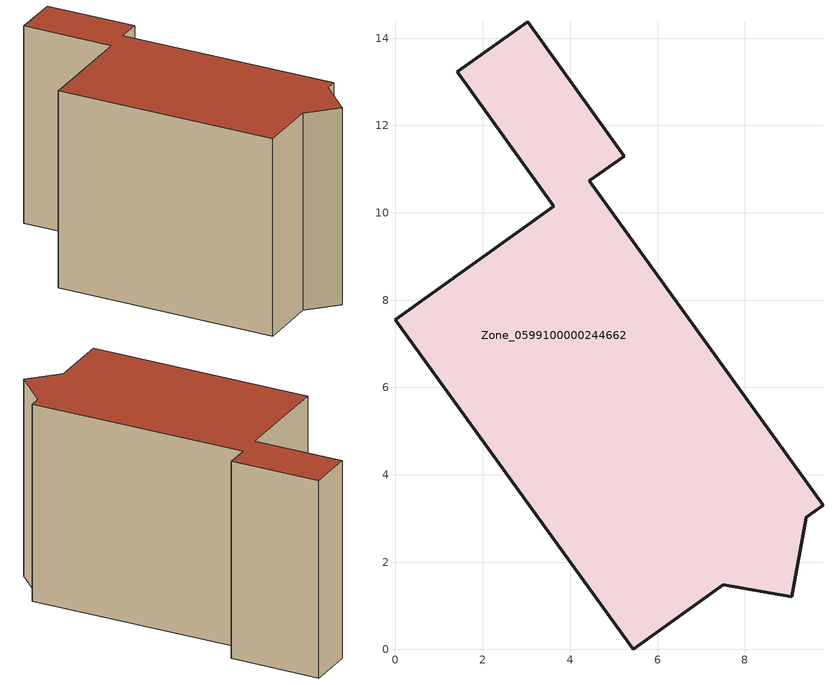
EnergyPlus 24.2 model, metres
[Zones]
Zone_0599100000244662
 floor ground (C_G): 3.03,14.38 5.24,11.3 4.44,10.73 9.79,3.3 9.41,3.03 9.08,1.21 7.51,1.48 5.44,0 0,7.55 3.63,10.15 1.42,13.23 z0
 wall outside (C_F): 5.24,11.3 3.03,14.38 1.42,13.23 3.63,10.15 0,7.55 5.44,0 7.51,1.48 9.08,1.21 9.41,3.03 9.79,3.3 4.44,10.73 5.24,11.3 z0:8.49
 roof outside (C_R): 9.41,3.03 9.79,3.3 4.44,10.73 5.24,11.3 3.03,14.38 1.42,13.23 3.63,10.15 0,7.55 5.44,0 7.51,1.48 9.08,1.21 z8.49
[BUILDING]
Pand.0599100000244662: North Axis=0; Terrain=City; Loads Convergence Tolerance Value=0.04; Temperature Convergence Tolerance Value=0.4; Solar Distribution=FullExterior; Maximum Number of Warmup Days=25; Minimum Number of Warmup Days=1
[Site:Location]
Rotterdam.The.Hague.AP_ZH_NLD Design_Conditions: Latitude=51.96; Longitude=4.45; Time Zone=1; Elevation=-4.5
[SITE:GROUNDTEMPERATURE:BUILDINGSURFACE]
18, 18, 18, 18, 18, 18, 18, 18, 18, 18, 18, 18
[MATERIAL] Thermal Absorptance=0.9; Solar Absorptance=0.7; Visible Absorptance=0.7
Name | Roughness | Thickness | Conductivity | Density | Specific Heat
G.TI.1975-1991 | MediumSmooth | 0.15 | 0.288461 | 540 | 1210
F.TI.1975-1991 | Rough | 0.3 | 0.230769 | 1920 | 840
R.TI.1975-1991 | MediumRough | 0.2 | 0.153846 | 1500 | 1000
[CONSTRUCTION]
C_G: G.TI.1975-1991
C_F: F.TI.1975-1991
C_R: R.TI.1975-1991
[ZONE]
Zone_0599100000244662: Type=1; Multiplier=1; Ceiling Height=Autocalculate; Volume=Autocalculate; Floor Area=autocalculate; Part of Total Floor Area=Yes
[ZONEINFILTRATION:DESIGNFLOWRATE]
Infil_Zone_0599100000244662: Zone or ZoneList or Space or SpaceList=Zone_0599100000244662; Schedule=AlwaysOn; Design Flow Rate Calculation Method=Flow/Area; Flow Rate per Floor Area=0.003; Constant Term Coefficient=1; Temperature Term Coefficient=0; Velocity Term Coefficient=0; Velocity Squared Term Coefficient=0
[HVACTEMPLATE:ZONE:IDEALLOADSAIRSYSTEM]
Zone_0599100000244662: Maximum Heating Supply Air Temperature=50; Minimum Cooling Supply Air Temperature=13; Maximum Heating Supply Air Humidity Ratio=0.0156; Minimum Cooling Supply Air Humidity Ratio=0.0077; Heating Limit=NoLimit; Cooling Limit=NoLimit; Dehumidification Control Type=ConstantSensibleHeatRatio; Cooling Sensible Heat Ratio=0.7; Dehumidification Setpoint=60; Humidification Control Type=None; Humidification Setpoint=30; Outdoor Air Method=None; Outdoor Air Flow Rate per Person=0.00944; Outdoor Air Flow Rate per Zone Floor Area=0; Outdoor Air Flow Rate per Zone=0; Demand Controlled Ventilation Type=None; Outdoor Air Economizer Type=NoEconomizer; Heat Recovery Type=None; Sensible Heat Recovery Effectiveness=0.7; Latent Heat Recovery Effectiveness=0.65
[ZONECONTROL:THERMOSTAT]
ThermostatControl_Zone_0599100000244662: Zone or ZoneList=Zone_0599100000244662; Control Type Schedule=DualSetpointControlType; Control 1=Thermostat_Zone_0599100000244662; Temperature Difference Between Cutout And Setpoint=0
[THERMOSTATSETPOINT:DUALSETPOINT]
Thermostat_Zone_0599100000244662: Heating Setpoint Temperature Schedule=HeatingSetpoint_Zone_0599100000244662; Cooling Setpoint Temperature Schedule=CoolingSetpoint_Zone_0599100000244662
[SCHEDULE:COMPACT]
HeatingSetpoint_Zone_0599100000244662: Through: 12/31, For: AllDays, Until: 24:00, 21
CoolingSetpoint_Zone_0599100000244662: Through: 12/31, For: AllDays, Until: 24:00, 24
DualSetpointControlType: Through: 12/31, For: AllDays, Until: 24:00, 4
AlwaysOn: Through: 12/31, For: AllDays, Until: 24:00, 1
